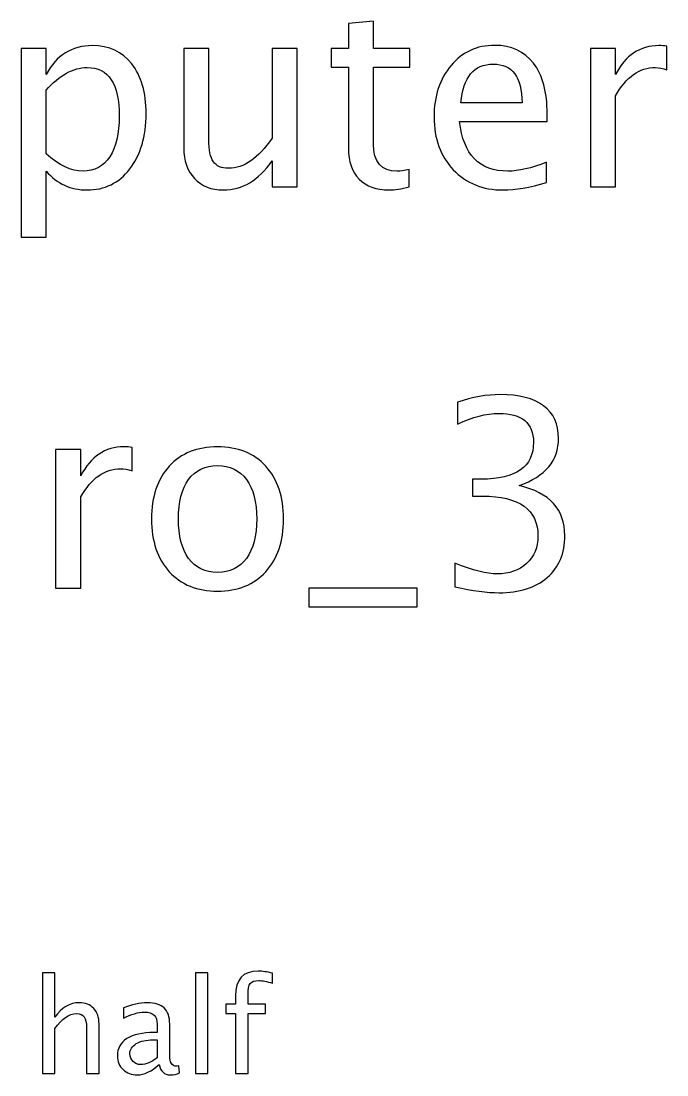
# Model space of a CAD drawing. Header units: centimetres. Extents: x -69 to 69, y -115 to 104.
# Drawn here: x 27.49 to 40.06, y 82.89 to 103.4 of the extents above; entities that cross this region are included whole.
import ezdxf

# ---------------------------------------------------------------- set-up
doc = ezdxf.new("R2010")
doc.units = ezdxf.units.CM
doc.header["$MEASUREMENT"] = 0
doc.layers.add('Layer 1', color=7, linetype='Continuous')

msp = doc.modelspace()

# ---------------------------------------------------------------- linework, layer by layer
at = {"layer": 'Layer 1'}
for points, knots in [([(35.04331, 100.17129), (34.8926, 100.1298), (34.76137, 100.10948), (34.65046, 100.10948), (34.65046, 100.10948), (34.40154, 100.10948), (34.20765, 100.1806), (34.0688, 100.32284), (34.0688, 100.32284), (33.9291, 100.46508), (33.85967, 100.66235), (33.85967, 100.91551), (33.85967, 100.91551), (33.85967, 100.91551), (33.85967, 102.49708), (33.85967, 102.49708), (33.85967, 102.49708), (33.85967, 102.49708), (33.5227, 102.49708), (33.5227, 102.49708), (33.5227, 102.49708), (33.5227, 102.49708), (33.5227, 102.86284), (33.5227, 102.86284), (33.5227, 102.86284), (33.5227, 102.86284), (33.85967, 102.86284), (33.85967, 102.86284), (33.85967, 102.86284), (33.85967, 102.86284), (33.85967, 103.34967), (33.85967, 103.34967), (33.85967, 103.34967), (33.85967, 103.34967), (34.34735, 103.39624), (34.34735, 103.39624), (34.34735, 103.39624), (34.34735, 103.39624), (34.34735, 102.86284), (34.34735, 102.86284), (34.34735, 102.86284), (34.34735, 102.86284), (35.05347, 102.86284), (35.05347, 102.86284), (35.05347, 102.86284), (35.05347, 102.86284), (35.05347, 102.49708), (35.05347, 102.49708), (35.05347, 102.49708), (35.05347, 102.49708), (34.34735, 102.49708), (34.34735, 102.49708), (34.34735, 102.49708), (34.34735, 102.49708), (34.34735, 101.00356), (34.34735, 101.00356), (34.34735, 101.00356), (34.34735, 100.65135), (34.5006, 100.47524), (34.80624, 100.47524), (34.80624, 100.47524), (34.87144, 100.47524), (34.95018, 100.48625), (35.04331, 100.50741), (35.04331, 100.50741), (35.04331, 100.50741), (35.04331, 100.17129), (35.04331, 100.17129)], [0, 0, 0, 0, 0.05555556, 0.05555556, 0.05555556, 0.05555556, 0.11111111, 0.11111111, 0.11111111, 0.11111111, 0.16666667, 0.16666667, 0.16666667, 0.16666667, 0.22222222, 0.22222222, 0.22222222, 0.22222222, 0.27777778, 0.27777778, 0.27777778, 0.27777778, 0.33333333, 0.33333333, 0.33333333, 0.33333333, 0.38888889, 0.38888889, 0.38888889, 0.38888889, 0.44444444, 0.44444444, 0.44444444, 0.44444444, 0.5, 0.5, 0.5, 0.5, 0.55555556, 0.55555556, 0.55555556, 0.55555556, 0.61111111, 0.61111111, 0.61111111, 0.61111111, 0.66666667, 0.66666667, 0.66666667, 0.66666667, 0.72222222, 0.72222222, 0.72222222, 0.72222222, 0.77777778, 0.77777778, 0.77777778, 0.77777778, 0.83333333, 0.83333333, 0.83333333, 0.83333333, 0.88888889, 0.88888889, 0.88888889, 0.88888889, 1, 1, 1, 1]), ([(27.48935, 99.19), (27.48935, 99.19), (27.48935, 102.86284), (27.48935, 102.86284), (27.48935, 102.86284), (27.48935, 102.86284), (27.97703, 102.86284), (27.97703, 102.86284), (27.97703, 102.86284), (27.97703, 102.86284), (27.97703, 102.35399), (27.97703, 102.35399), (27.97703, 102.35399), (28.17684, 102.73076), (28.47741, 102.91872), (28.87788, 102.91872), (28.87788, 102.91872), (29.20216, 102.91872), (29.457, 102.80103), (29.64327, 102.56481), (29.64327, 102.56481), (29.82954, 102.32859), (29.92267, 102.00601), (29.92267, 101.59707), (29.92267, 101.59707), (29.92267, 101.15173), (29.81684, 100.79189), (29.60602, 100.51927), (29.60602, 100.51927), (29.3952, 100.24579), (29.11749, 100.10948), (28.77374, 100.10948), (28.77374, 100.10948), (28.45455, 100.10948), (28.1887, 100.2314), (27.97703, 100.47609), (27.97703, 100.47609), (27.97703, 100.47609), (27.97703, 99.19), (27.97703, 99.19), (27.97703, 99.19), (27.97703, 99.19), (27.48935, 99.19), (27.48935, 99.19)], [0, 0, 0, 0, 0.08333333, 0.08333333, 0.08333333, 0.08333333, 0.16666667, 0.16666667, 0.16666667, 0.16666667, 0.25, 0.25, 0.25, 0.25, 0.33333333, 0.33333333, 0.33333333, 0.33333333, 0.41666667, 0.41666667, 0.41666667, 0.41666667, 0.5, 0.5, 0.5, 0.5, 0.58333333, 0.58333333, 0.58333333, 0.58333333, 0.66666667, 0.66666667, 0.66666667, 0.66666667, 0.75, 0.75, 0.75, 0.75, 0.83333333, 0.83333333, 0.83333333, 0.83333333, 1, 1, 1, 1]), ([(32.37292, 100.17044), (32.37292, 100.17044), (32.37292, 100.67675), (32.37292, 100.67675), (32.37292, 100.67675), (32.11299, 100.29829), (31.79719, 100.10948), (31.42635, 100.10948), (31.42635, 100.10948), (31.19097, 100.10948), (31.00386, 100.18314), (30.86501, 100.33131), (30.86501, 100.33131), (30.72531, 100.47947), (30.65588, 100.67844), (30.65588, 100.9299), (30.65588, 100.9299), (30.65588, 100.9299), (30.65588, 102.86284), (30.65588, 102.86284), (30.65588, 102.86284), (30.65588, 102.86284), (31.14356, 102.86284), (31.14356, 102.86284), (31.14356, 102.86284), (31.14356, 102.86284), (31.14356, 101.08907), (31.14356, 101.08907), (31.14356, 101.08907), (31.14356, 100.88672), (31.17319, 100.74363), (31.23161, 100.65897), (31.23161, 100.65897), (31.29088, 100.57345), (31.38909, 100.53112), (31.5271, 100.53112), (31.5271, 100.53112), (31.82513, 100.53112), (32.10791, 100.7267), (32.37292, 101.11871), (32.37292, 101.11871), (32.37292, 101.11871), (32.37292, 102.86284), (32.37292, 102.86284), (32.37292, 102.86284), (32.37292, 102.86284), (32.8606, 102.86284), (32.8606, 102.86284), (32.8606, 102.86284), (32.8606, 102.86284), (32.8606, 100.17044), (32.8606, 100.17044), (32.8606, 100.17044), (32.8606, 100.17044), (32.37292, 100.17044), (32.37292, 100.17044)], [0, 0, 0, 0, 0.06666667, 0.06666667, 0.06666667, 0.06666667, 0.13333333, 0.13333333, 0.13333333, 0.13333333, 0.2, 0.2, 0.2, 0.2, 0.26666667, 0.26666667, 0.26666667, 0.26666667, 0.33333333, 0.33333333, 0.33333333, 0.33333333, 0.4, 0.4, 0.4, 0.4, 0.46666667, 0.46666667, 0.46666667, 0.46666667, 0.53333333, 0.53333333, 0.53333333, 0.53333333, 0.6, 0.6, 0.6, 0.6, 0.66666667, 0.66666667, 0.66666667, 0.66666667, 0.73333333, 0.73333333, 0.73333333, 0.73333333, 0.8, 0.8, 0.8, 0.8, 0.86666667, 0.86666667, 0.86666667, 0.86666667, 1, 1, 1, 1]), ([(37.71539, 100.2568), (37.38773, 100.15859), (37.10748, 100.10948), (36.8738, 100.10948), (36.8738, 100.10948), (36.47502, 100.10948), (36.15075, 100.24156), (35.90098, 100.50487), (35.90098, 100.50487), (35.65122, 100.76819), (35.52591, 101.10939), (35.52591, 101.52934), (35.52591, 101.52934), (35.52591, 101.93659), (35.63598, 102.27102), (35.85696, 102.53264), (35.85696, 102.53264), (36.07794, 102.79341), (36.36072, 102.9238), (36.70532, 102.9238), (36.70532, 102.9238), (37.03128, 102.9238), (37.28359, 102.80781), (37.46139, 102.57582), (37.46139, 102.57582), (37.63919, 102.34383), (37.72809, 102.01533), (37.72809, 101.58945), (37.72809, 101.58945), (37.72809, 101.58945), (37.72555, 101.44044), (37.72555, 101.44044), (37.72555, 101.44044), (37.72555, 101.44044), (36.02375, 101.44044), (36.02375, 101.44044), (36.02375, 101.44044), (36.09487, 100.79697), (36.40898, 100.47524), (36.96524, 100.47524), (36.96524, 100.47524), (37.16929, 100.47524), (37.41906, 100.53281), (37.71539, 100.64796), (37.71539, 100.64796), (37.71539, 100.64796), (37.71539, 100.2568), (37.71539, 100.2568)], [0, 0, 0, 0, 0.07692308, 0.07692308, 0.07692308, 0.07692308, 0.15384615, 0.15384615, 0.15384615, 0.15384615, 0.23076923, 0.23076923, 0.23076923, 0.23076923, 0.30769231, 0.30769231, 0.30769231, 0.30769231, 0.38461538, 0.38461538, 0.38461538, 0.38461538, 0.46153846, 0.46153846, 0.46153846, 0.46153846, 0.53846154, 0.53846154, 0.53846154, 0.53846154, 0.61538462, 0.61538462, 0.61538462, 0.61538462, 0.69230769, 0.69230769, 0.69230769, 0.69230769, 0.76923077, 0.76923077, 0.76923077, 0.76923077, 0.84615385, 0.84615385, 0.84615385, 0.84615385, 1, 1, 1, 1]), ([(38.56968, 100.17044), (38.56968, 100.17044), (38.56968, 102.86284), (38.56968, 102.86284), (38.56968, 102.86284), (38.56968, 102.86284), (39.05736, 102.86284), (39.05736, 102.86284), (39.05736, 102.86284), (39.05736, 102.86284), (39.05736, 102.35399), (39.05736, 102.35399), (39.05736, 102.35399), (39.25125, 102.73076), (39.53234, 102.91872), (39.90149, 102.91872), (39.90149, 102.91872), (39.95144, 102.91872), (40.00393, 102.91449), (40.05812, 102.90602), (40.05812, 102.90602), (40.05812, 102.90602), (40.05812, 102.44967), (40.05812, 102.44967), (40.05812, 102.44967), (39.97345, 102.47761), (39.89895, 102.492), (39.8346, 102.492), (39.8346, 102.492), (39.52472, 102.492), (39.26564, 102.30912), (39.05736, 101.94251), (39.05736, 101.94251), (39.05736, 101.94251), (39.05736, 100.17044), (39.05736, 100.17044), (39.05736, 100.17044), (39.05736, 100.17044), (38.56968, 100.17044), (38.56968, 100.17044)], [0, 0, 0, 0, 0.09090909, 0.09090909, 0.09090909, 0.09090909, 0.18181818, 0.18181818, 0.18181818, 0.18181818, 0.27272727, 0.27272727, 0.27272727, 0.27272727, 0.36363636, 0.36363636, 0.36363636, 0.36363636, 0.45454545, 0.45454545, 0.45454545, 0.45454545, 0.54545455, 0.54545455, 0.54545455, 0.54545455, 0.63636364, 0.63636364, 0.63636364, 0.63636364, 0.72727273, 0.72727273, 0.72727273, 0.72727273, 0.81818182, 0.81818182, 0.81818182, 0.81818182, 1, 1, 1, 1]), ([(36.04915, 101.8062), (36.04915, 101.8062), (37.23787, 101.8062), (37.23787, 101.8062), (37.23787, 101.8062), (37.23787, 102.30743), (37.05076, 102.55804), (36.67738, 102.55804), (36.67738, 102.55804), (36.30146, 102.55804), (36.09233, 102.30743), (36.04915, 101.8062)], [0, 0, 0, 0, 0.25, 0.25, 0.25, 0.25, 0.5, 0.5, 0.5, 0.5, 1, 1, 1, 1]), ([(27.97703, 100.81221), (28.22849, 100.58785), (28.4681, 100.47524), (28.69585, 100.47524), (28.69585, 100.47524), (28.92022, 100.47524), (29.09378, 100.56922), (29.2157, 100.75633), (29.2157, 100.75633), (29.33847, 100.94345), (29.39943, 101.20676), (29.39943, 101.54712), (29.39943, 101.54712), (29.39943, 102.17704), (29.19115, 102.492), (28.77459, 102.492), (28.77459, 102.492), (28.50196, 102.492), (28.23611, 102.34468), (27.97703, 102.04919), (27.97703, 102.04919), (27.97703, 102.04919), (27.97703, 100.81221), (27.97703, 100.81221)], [0, 0, 0, 0, 0.14285714, 0.14285714, 0.14285714, 0.14285714, 0.28571429, 0.28571429, 0.28571429, 0.28571429, 0.42857143, 0.42857143, 0.42857143, 0.42857143, 0.57142857, 0.57142857, 0.57142857, 0.57142857, 0.71428571, 0.71428571, 0.71428571, 0.71428571, 1, 1, 1, 1]), ([(35.93233, 92.38957), (35.93233, 92.38957), (35.93233, 92.84677), (35.93233, 92.84677), (35.93233, 92.84677), (36.28116, 92.70792), (36.55463, 92.63849), (36.75529, 92.63849), (36.75529, 92.63849), (36.99151, 92.63849), (37.18201, 92.70622), (37.32848, 92.84254), (37.32848, 92.84254), (37.47496, 92.97885), (37.54777, 93.15665), (37.54777, 93.37509), (37.54777, 93.37509), (37.54777, 93.89325), (37.18709, 94.15233), (36.46573, 94.15233), (36.46573, 94.15233), (36.46573, 94.15233), (36.27269, 94.15233), (36.27269, 94.15233), (36.27269, 94.15233), (36.27269, 94.15233), (36.27269, 94.47999), (36.27269, 94.47999), (36.27269, 94.47999), (36.27269, 94.47999), (36.44372, 94.48253), (36.44372, 94.48253), (36.44372, 94.48253), (37.1219, 94.48253), (37.46141, 94.72129), (37.46141, 95.19966), (37.46141, 95.19966), (37.46141, 95.57473), (37.2362, 95.76269), (36.78662, 95.76269), (36.78662, 95.76269), (36.54532, 95.76269), (36.27777, 95.69326), (35.98313, 95.55441), (35.98313, 95.55441), (35.98313, 95.55441), (35.98313, 95.98113), (35.98313, 95.98113), (35.98313, 95.98113), (36.27184, 96.07934), (36.5504, 96.12845), (36.81794, 96.12845), (36.81794, 96.12845), (37.18201, 96.12845), (37.46226, 96.05564), (37.65699, 95.91001), (37.65699, 95.91001), (37.85172, 95.76523), (37.94909, 95.55441), (37.94909, 95.2784), (37.94909, 95.2784), (37.94909, 94.84744), (37.69424, 94.5401), (37.1837, 94.35722), (37.1837, 94.35722), (37.77552, 94.21922), (38.07101, 93.89494), (38.07101, 93.38271), (38.07101, 93.38271), (38.07101, 93.03727), (37.95671, 92.76549), (37.72896, 92.56822), (37.72896, 92.56822), (37.5012, 92.37094), (37.18794, 92.27273), (36.79, 92.27273), (36.79, 92.27273), (36.5631, 92.27273), (36.27777, 92.31168), (35.93233, 92.38957)], [0, 0, 0, 0, 0.04761905, 0.04761905, 0.04761905, 0.04761905, 0.0952381, 0.0952381, 0.0952381, 0.0952381, 0.14285714, 0.14285714, 0.14285714, 0.14285714, 0.19047619, 0.19047619, 0.19047619, 0.19047619, 0.23809524, 0.23809524, 0.23809524, 0.23809524, 0.28571429, 0.28571429, 0.28571429, 0.28571429, 0.33333333, 0.33333333, 0.33333333, 0.33333333, 0.38095238, 0.38095238, 0.38095238, 0.38095238, 0.42857143, 0.42857143, 0.42857143, 0.42857143, 0.47619048, 0.47619048, 0.47619048, 0.47619048, 0.52380952, 0.52380952, 0.52380952, 0.52380952, 0.57142857, 0.57142857, 0.57142857, 0.57142857, 0.61904762, 0.61904762, 0.61904762, 0.61904762, 0.66666667, 0.66666667, 0.66666667, 0.66666667, 0.71428571, 0.71428571, 0.71428571, 0.71428571, 0.76190476, 0.76190476, 0.76190476, 0.76190476, 0.80952381, 0.80952381, 0.80952381, 0.80952381, 0.85714286, 0.85714286, 0.85714286, 0.85714286, 0.9047619, 0.9047619, 0.9047619, 0.9047619, 1, 1, 1, 1]), ([(28.16247, 92.36417), (28.16247, 92.36417), (28.16247, 95.05657), (28.16247, 95.05657), (28.16247, 95.05657), (28.16247, 95.05657), (28.65015, 95.05657), (28.65015, 95.05657), (28.65015, 95.05657), (28.65015, 95.05657), (28.65015, 94.54772), (28.65015, 94.54772), (28.65015, 94.54772), (28.84404, 94.92449), (29.12513, 95.11245), (29.49428, 95.11245), (29.49428, 95.11245), (29.54423, 95.11245), (29.59672, 95.10822), (29.65091, 95.09975), (29.65091, 95.09975), (29.65091, 95.09975), (29.65091, 94.6434), (29.65091, 94.6434), (29.65091, 94.6434), (29.56624, 94.67134), (29.49174, 94.68573), (29.42739, 94.68573), (29.42739, 94.68573), (29.11751, 94.68573), (28.85843, 94.50285), (28.65015, 94.13624), (28.65015, 94.13624), (28.65015, 94.13624), (28.65015, 92.36417), (28.65015, 92.36417), (28.65015, 92.36417), (28.65015, 92.36417), (28.16247, 92.36417), (28.16247, 92.36417)], [0, 0, 0, 0, 0.09090909, 0.09090909, 0.09090909, 0.09090909, 0.18181818, 0.18181818, 0.18181818, 0.18181818, 0.27272727, 0.27272727, 0.27272727, 0.27272727, 0.36363636, 0.36363636, 0.36363636, 0.36363636, 0.45454545, 0.45454545, 0.45454545, 0.45454545, 0.54545455, 0.54545455, 0.54545455, 0.54545455, 0.63636364, 0.63636364, 0.63636364, 0.63636364, 0.72727273, 0.72727273, 0.72727273, 0.72727273, 0.81818182, 0.81818182, 0.81818182, 0.81818182, 1, 1, 1, 1]), ([(31.31292, 92.30321), (30.91753, 92.30321), (30.60426, 92.42936), (30.37397, 92.68167), (30.37397, 92.68167), (30.14283, 92.93398), (30.02768, 93.27688), (30.02768, 93.70952), (30.02768, 93.70952), (30.02768, 94.14132), (30.14283, 94.48338), (30.37397, 94.73484), (30.37397, 94.73484), (30.60426, 94.9863), (30.91753, 95.11245), (31.31292, 95.11245), (31.31292, 95.11245), (31.70831, 95.11245), (32.02158, 94.9863), (32.25187, 94.73484), (32.25187, 94.73484), (32.48301, 94.48338), (32.59816, 94.14132), (32.59816, 93.70952), (32.59816, 93.70952), (32.59816, 93.27688), (32.48301, 92.93398), (32.25187, 92.68167), (32.25187, 92.68167), (32.02158, 92.42936), (31.70831, 92.30321), (31.31292, 92.30321)], [0, 0, 0, 0, 0.11111111, 0.11111111, 0.11111111, 0.11111111, 0.22222222, 0.22222222, 0.22222222, 0.22222222, 0.33333333, 0.33333333, 0.33333333, 0.33333333, 0.44444444, 0.44444444, 0.44444444, 0.44444444, 0.55555556, 0.55555556, 0.55555556, 0.55555556, 0.66666667, 0.66666667, 0.66666667, 0.66666667, 0.77777778, 0.77777778, 0.77777778, 0.77777778, 1, 1, 1, 1]), ([(31.31207, 92.66897), (31.55337, 92.66897), (31.74133, 92.75956), (31.87511, 92.9416), (31.87511, 92.9416), (32.00803, 93.12278), (32.07492, 93.37932), (32.07492, 93.70952), (32.07492, 93.70952), (32.07492, 94.03888), (32.00803, 94.29457), (31.87511, 94.47576), (31.87511, 94.47576), (31.74133, 94.6561), (31.55337, 94.74669), (31.31207, 94.74669), (31.31207, 94.74669), (31.06993, 94.74669), (30.88197, 94.6561), (30.74989, 94.47576), (30.74989, 94.47576), (30.61696, 94.29457), (30.55092, 94.03888), (30.55092, 93.70952), (30.55092, 93.70952), (30.55092, 93.37932), (30.61696, 93.12278), (30.74989, 92.9416), (30.74989, 92.9416), (30.88197, 92.75956), (31.06993, 92.66897), (31.31207, 92.66897)], [0, 0, 0, 0, 0.11111111, 0.11111111, 0.11111111, 0.11111111, 0.22222222, 0.22222222, 0.22222222, 0.22222222, 0.33333333, 0.33333333, 0.33333333, 0.33333333, 0.44444444, 0.44444444, 0.44444444, 0.44444444, 0.55555556, 0.55555556, 0.55555556, 0.55555556, 0.66666667, 0.66666667, 0.66666667, 0.66666667, 0.77777778, 0.77777778, 0.77777778, 0.77777778, 1, 1, 1, 1]), ([(33.08753, 91.99841), (33.08753, 91.99841), (33.08753, 92.36417), (33.08753, 92.36417), (33.08753, 92.36417), (33.08753, 92.36417), (35.20081, 92.36417), (35.20081, 92.36417), (35.20081, 92.36417), (35.20081, 92.36417), (35.20081, 91.99841), (35.20081, 91.99841), (35.20081, 91.99841), (35.20081, 91.99841), (33.08753, 91.99841), (33.08753, 91.99841)], [0, 0, 0, 0, 0.2, 0.2, 0.2, 0.2, 0.4, 0.4, 0.4, 0.4, 0.6, 0.6, 0.6, 0.6, 1, 1, 1, 1]), ([(31.66243, 82.92044), (31.66243, 82.92044), (31.66243, 84.08376), (31.66243, 84.08376), (31.66243, 84.08376), (31.66243, 84.08376), (31.47151, 84.08376), (31.47151, 84.08376), (31.47151, 84.08376), (31.47151, 84.08376), (31.47151, 84.26664), (31.47151, 84.26664), (31.47151, 84.26664), (31.47151, 84.26664), (31.66243, 84.26664), (31.66243, 84.26664), (31.66243, 84.26664), (31.66243, 84.26664), (31.66243, 84.42793), (31.66243, 84.42793), (31.66243, 84.42793), (31.66243, 84.74882), (31.8089, 84.90926), (32.10185, 84.90926), (32.10185, 84.90926), (32.18398, 84.90926), (32.27711, 84.89571), (32.38125, 84.86862), (32.38125, 84.86862), (32.38125, 84.86862), (32.38125, 84.67304), (32.38125, 84.67304), (32.38125, 84.67304), (32.27076, 84.7086), (32.18228, 84.72638), (32.11582, 84.72638), (32.11582, 84.72638), (32.03496, 84.72638), (31.97993, 84.70733), (31.95072, 84.66881), (31.95072, 84.66881), (31.92109, 84.63028), (31.90627, 84.55874), (31.90627, 84.45418), (31.90627, 84.45418), (31.90627, 84.45418), (31.90627, 84.26664), (31.90627, 84.26664), (31.90627, 84.26664), (31.90627, 84.26664), (32.24451, 84.26664), (32.24451, 84.26664), (32.24451, 84.26664), (32.24451, 84.26664), (32.24451, 84.08376), (32.24451, 84.08376), (32.24451, 84.08376), (32.24451, 84.08376), (31.90627, 84.08376), (31.90627, 84.08376), (31.90627, 84.08376), (31.90627, 84.08376), (31.90627, 82.92044), (31.90627, 82.92044), (31.90627, 82.92044), (31.90627, 82.92044), (31.66243, 82.92044), (31.66243, 82.92044)], [0, 0, 0, 0, 0.05555556, 0.05555556, 0.05555556, 0.05555556, 0.11111111, 0.11111111, 0.11111111, 0.11111111, 0.16666667, 0.16666667, 0.16666667, 0.16666667, 0.22222222, 0.22222222, 0.22222222, 0.22222222, 0.27777778, 0.27777778, 0.27777778, 0.27777778, 0.33333333, 0.33333333, 0.33333333, 0.33333333, 0.38888889, 0.38888889, 0.38888889, 0.38888889, 0.44444444, 0.44444444, 0.44444444, 0.44444444, 0.5, 0.5, 0.5, 0.5, 0.55555556, 0.55555556, 0.55555556, 0.55555556, 0.61111111, 0.61111111, 0.61111111, 0.61111111, 0.66666667, 0.66666667, 0.66666667, 0.66666667, 0.72222222, 0.72222222, 0.72222222, 0.72222222, 0.77777778, 0.77777778, 0.77777778, 0.77777778, 0.83333333, 0.83333333, 0.83333333, 0.83333333, 0.88888889, 0.88888889, 0.88888889, 0.88888889, 1, 1, 1, 1]), ([(27.90366, 82.92044), (27.90366, 82.92044), (27.90366, 84.87878), (27.90366, 84.87878), (27.90366, 84.87878), (27.90366, 84.87878), (28.1475, 84.87878), (28.1475, 84.87878), (28.1475, 84.87878), (28.1475, 84.87878), (28.1475, 84.01222), (28.1475, 84.01222), (28.1475, 84.01222), (28.27662, 84.2006), (28.43494, 84.29458), (28.62206, 84.29458), (28.62206, 84.29458), (28.73974, 84.29458), (28.8333, 84.25775), (28.9023, 84.18367), (28.9023, 84.18367), (28.97131, 84.11001), (29.00602, 84.01052), (29.00602, 83.88606), (29.00602, 83.88606), (29.00602, 83.88606), (29.00602, 82.92044), (29.00602, 82.92044), (29.00602, 82.92044), (29.00602, 82.92044), (28.76218, 82.92044), (28.76218, 82.92044), (28.76218, 82.92044), (28.76218, 82.92044), (28.76218, 83.80648), (28.76218, 83.80648), (28.76218, 83.80648), (28.76218, 83.90638), (28.74736, 83.9775), (28.71815, 84.01984), (28.71815, 84.01984), (28.68852, 84.06259), (28.63984, 84.08376), (28.57168, 84.08376), (28.57168, 84.08376), (28.42182, 84.08376), (28.28043, 83.98597), (28.1475, 83.79039), (28.1475, 83.79039), (28.1475, 83.79039), (28.1475, 82.92044), (28.1475, 82.92044), (28.1475, 82.92044), (28.1475, 82.92044), (27.90366, 82.92044), (27.90366, 82.92044)], [0, 0, 0, 0, 0.06666667, 0.06666667, 0.06666667, 0.06666667, 0.13333333, 0.13333333, 0.13333333, 0.13333333, 0.2, 0.2, 0.2, 0.2, 0.26666667, 0.26666667, 0.26666667, 0.26666667, 0.33333333, 0.33333333, 0.33333333, 0.33333333, 0.4, 0.4, 0.4, 0.4, 0.46666667, 0.46666667, 0.46666667, 0.46666667, 0.53333333, 0.53333333, 0.53333333, 0.53333333, 0.6, 0.6, 0.6, 0.6, 0.66666667, 0.66666667, 0.66666667, 0.66666667, 0.73333333, 0.73333333, 0.73333333, 0.73333333, 0.8, 0.8, 0.8, 0.8, 0.86666667, 0.86666667, 0.86666667, 0.86666667, 1, 1, 1, 1]), ([(30.88265, 82.92044), (30.88265, 82.92044), (30.88265, 84.87878), (30.88265, 84.87878), (30.88265, 84.87878), (30.88265, 84.87878), (31.12649, 84.87878), (31.12649, 84.87878), (31.12649, 84.87878), (31.12649, 84.87878), (31.12649, 82.92044), (31.12649, 82.92044), (31.12649, 82.92044), (31.12649, 82.92044), (30.88265, 82.92044), (30.88265, 82.92044)], [0, 0, 0, 0, 0.2, 0.2, 0.2, 0.2, 0.4, 0.4, 0.4, 0.4, 0.6, 0.6, 0.6, 0.6, 1, 1, 1, 1]), ([(30.17399, 83.09189), (30.02752, 82.95727), (29.88655, 82.88996), (29.75108, 82.88996), (29.75108, 82.88996), (29.63975, 82.88996), (29.54704, 82.92467), (29.4738, 82.99452), (29.4738, 82.99452), (29.40014, 83.06437), (29.36331, 83.15243), (29.36331, 83.25868), (29.36331, 83.25868), (29.36331, 83.40558), (29.42512, 83.51861), (29.54873, 83.59735), (29.54873, 83.59735), (29.67234, 83.67609), (29.84972, 83.71546), (30.08086, 83.71546), (30.08086, 83.71546), (30.08086, 83.71546), (30.13801, 83.71546), (30.13801, 83.71546), (30.13801, 83.71546), (30.13801, 83.71546), (30.13801, 83.8776), (30.13801, 83.8776), (30.13801, 83.8776), (30.13801, 84.03381), (30.05673, 84.1117), (29.89375, 84.1117), (29.89375, 84.1117), (29.76759, 84.1117), (29.62959, 84.07191), (29.48015, 83.99232), (29.48015, 83.99232), (29.48015, 83.99232), (29.48015, 84.19298), (29.48015, 84.19298), (29.48015, 84.19298), (29.6444, 84.26071), (29.79934, 84.29458), (29.94455, 84.29458), (29.94455, 84.29458), (30.09398, 84.29458), (30.20447, 84.26071), (30.27517, 84.19256), (30.27517, 84.19256), (30.34629, 84.1244), (30.38185, 84.01941), (30.38185, 83.8776), (30.38185, 83.8776), (30.38185, 83.8776), (30.38185, 83.26927), (30.38185, 83.26927), (30.38185, 83.26927), (30.38185, 83.12999), (30.42461, 83.06014), (30.51054, 83.06014), (30.51054, 83.06014), (30.52113, 83.06014), (30.53679, 83.06183), (30.55753, 83.06522), (30.55753, 83.06522), (30.55753, 83.06522), (30.57489, 82.92975), (30.57489, 82.92975), (30.57489, 82.92975), (30.51943, 82.90308), (30.45847, 82.88996), (30.39159, 82.88996), (30.39159, 82.88996), (30.27771, 82.88996), (30.20532, 82.95727), (30.17399, 83.09189)], [0, 0, 0, 0, 0.05, 0.05, 0.05, 0.05, 0.1, 0.1, 0.1, 0.1, 0.15, 0.15, 0.15, 0.15, 0.2, 0.2, 0.2, 0.2, 0.25, 0.25, 0.25, 0.25, 0.3, 0.3, 0.3, 0.3, 0.35, 0.35, 0.35, 0.35, 0.4, 0.4, 0.4, 0.4, 0.45, 0.45, 0.45, 0.45, 0.5, 0.5, 0.5, 0.5, 0.55, 0.55, 0.55, 0.55, 0.6, 0.6, 0.6, 0.6, 0.65, 0.65, 0.65, 0.65, 0.7, 0.7, 0.7, 0.7, 0.75, 0.75, 0.75, 0.75, 0.8, 0.8, 0.8, 0.8, 0.85, 0.85, 0.85, 0.85, 0.9, 0.9, 0.9, 0.9, 1, 1, 1, 1]), ([(30.13801, 83.22482), (30.13801, 83.22482), (30.13801, 83.57068), (30.13801, 83.57068), (30.13801, 83.57068), (30.13801, 83.57068), (30.05969, 83.57322), (30.05969, 83.57322), (30.05969, 83.57322), (29.92423, 83.57322), (29.81501, 83.54824), (29.73161, 83.49829), (29.73161, 83.49829), (29.64864, 83.44791), (29.60715, 83.38145), (29.60715, 83.29848), (29.60715, 83.29848), (29.60715, 83.24048), (29.62789, 83.19137), (29.66896, 83.15116), (29.66896, 83.15116), (29.71044, 83.11094), (29.76082, 83.09062), (29.82051, 83.09062), (29.82051, 83.09062), (29.92211, 83.09062), (30.02794, 83.13549), (30.13801, 83.22482)], [0, 0, 0, 0, 0.125, 0.125, 0.125, 0.125, 0.25, 0.25, 0.25, 0.25, 0.375, 0.375, 0.375, 0.375, 0.5, 0.5, 0.5, 0.5, 0.625, 0.625, 0.625, 0.625, 0.75, 0.75, 0.75, 0.75, 1, 1, 1, 1])]:
    msp.add_open_spline(points, degree=3, knots=knots, dxfattribs=at)

doc.saveas('drawing.dxf')
